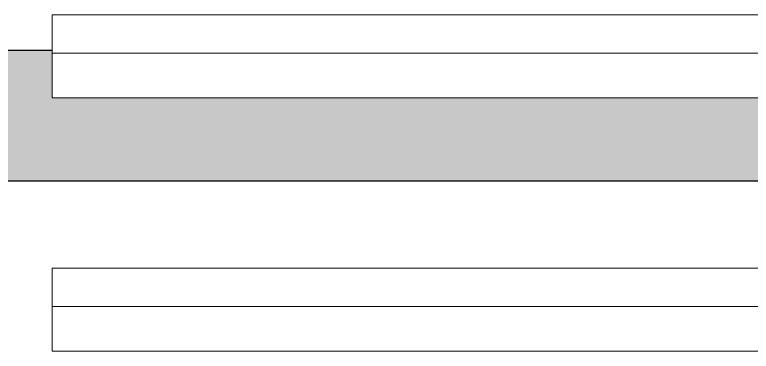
# Model space of a CAD drawing. Header units: millimetres. Extents: x 155927 to 317870, y -36033 to 97293.
# Drawn here: x 158508 to 159085, y 20422 to 20686 of the extents above; entities that cross this region are included whole.
import ezdxf

# ---------------------------------------------------------------- set-up
doc = ezdxf.new("R2010")
doc.units = ezdxf.units.MM
doc.header["$MEASUREMENT"] = 0
for name, color, linetype, lineweight in [('A-WALL-PATT', 7, 'CONTINUOUS', 9), ('I-FURN', 8, 'CONTINUOUS', 9), ('I-WALL', 7, 'CONTINUOUS', 9)]:
    doc.layers.add(name, color=color, linetype=linetype, lineweight=lineweight)

msp = doc.modelspace()

# ---------------------------------------------------------------- hatches: boundary and pattern name
at = {"layer": 'A-WALL-PATT'}
msp.add_hatch(color=256, dxfattribs=at).paths.add_polyline_path([(161148.83, 20555.61), (161148.83, 20657.61), (160937.67, 20657.61), (160937.67, 20620.54), (158537.67, 20620.54), (158537.67, 20657.61), (156862.83, 20657.61), (156862.83, 20555.61), (160985.37, 20555.61)], flags=0)

# ---------------------------------------------------------------- linework, layer by layer
at = {"layer": 'I-FURN'}
for p, q in [((158537.67, 20655.54), (158537.67, 20685.54)), ((158537.67, 20685.54), (160937.67, 20685.54)), ((160937.67, 20655.54), (158537.67, 20655.54)), ((160937.67, 20655.54), (158537.67, 20655.54)), ((158537.67, 20655.54), (158537.67, 20620.54)), ((158537.67, 20620.54), (160937.67, 20620.54)), ((158537.67, 20457.13), (158537.67, 20487.13)), ((158537.67, 20487.13), (160937.67, 20487.13)), ((160937.67, 20457.13), (158537.67, 20457.13)), ((160937.67, 20457.13), (158537.67, 20457.13)), ((158537.67, 20457.13), (158537.67, 20422.13)), ((158537.67, 20422.13), (160937.67, 20422.13))]:
    msp.add_line(p, q, dxfattribs=at)
at = {"layer": 'I-WALL', "lineweight": 30}
for p, q in [((158537.67, 20657.61), (156862.83, 20657.61)), ((156862.83, 20555.61), (161148.83, 20555.61))]:
    msp.add_line(p, q, dxfattribs=at)

doc.saveas('drawing.dxf')
